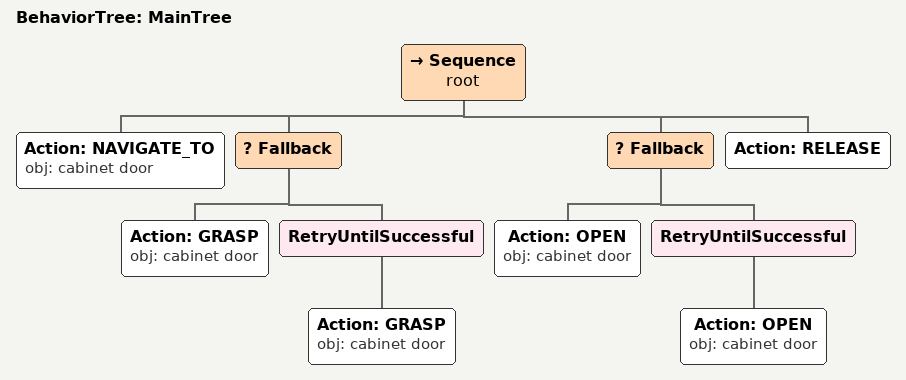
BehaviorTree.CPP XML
<root main_tree_to_execute="MainTree">
  <BehaviorTree ID="MainTree">
    <Sequence name="root">
      <!-- Check: Navigate to cabinet door before manipulation -->
      <Action ID="NAVIGATE_TO" obj="cabinet door"/>
      <!-- Risk: Possible failures (door stuck, collision), use robust grasp and fallback -->
      <Fallback>
        <!-- Try to grasp the cabinet door handle -->
        <Action ID="GRASP" obj="cabinet door"/>
        <!-- Risk: If grasp fails due to collision or poor alignment, retry with adjusted trajectory -->
        <RetryUntilSuccessful>
          <!-- Risk: Adjust arm trajectory as recovery hint -->
          <Action ID="GRASP" obj="cabinet door"/>
        </RetryUntilSuccessful>
      </Fallback>
      <!-- Check: Must grasp before opening -->
      <Fallback>
        <!-- Try to open the cabinet door -->
        <Action ID="OPEN" obj="cabinet door"/>
        <!-- Risk: If door is stuck, retry with increased grip force -->
        <RetryUntilSuccessful>
          <Action ID="OPEN" obj="cabinet door"/>
        </RetryUntilSuccessful>
      </Fallback>
      <!-- Check: Release after manipulation for stability -->
      <Action ID="RELEASE"/>
    </Sequence>
  </BehaviorTree>
</root>
